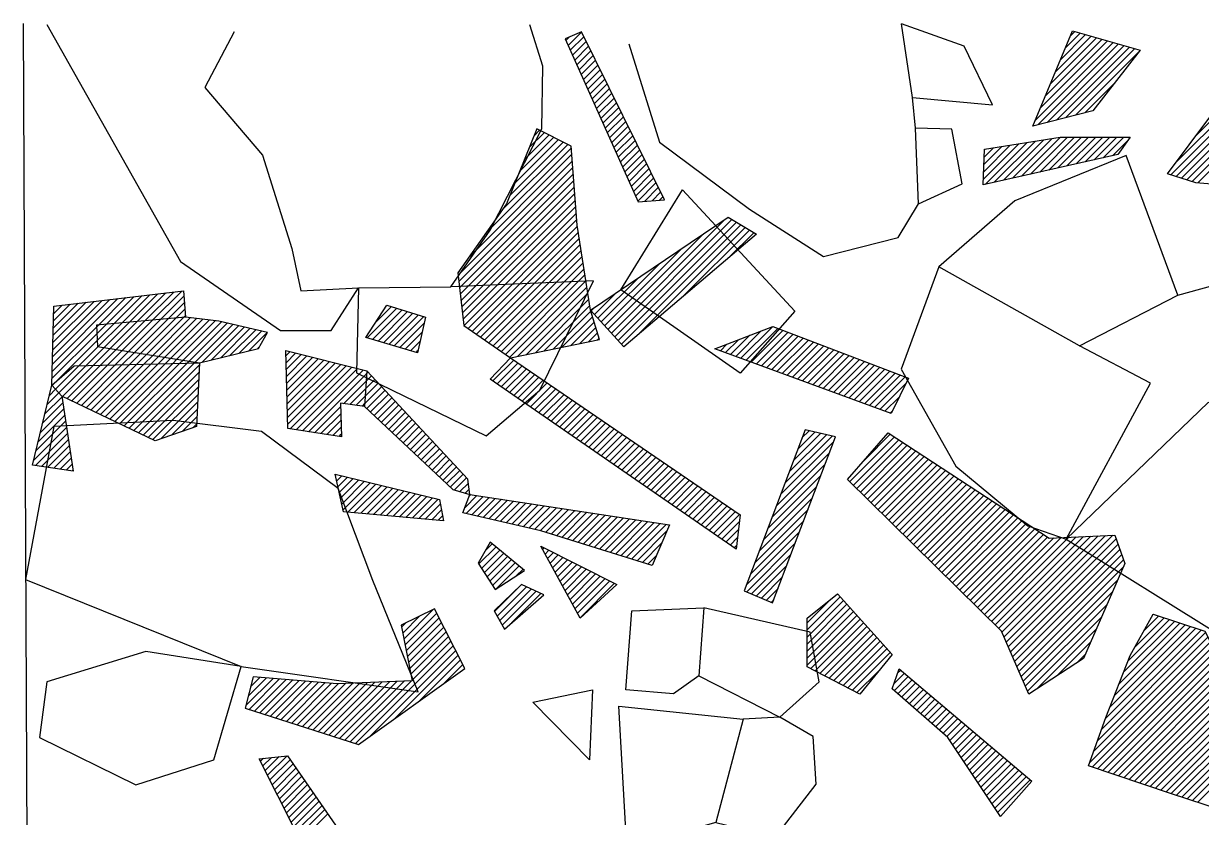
# Model space of a CAD drawing. Header units: metres. Extents: x -3.89 to -2.45, y -19 to -15.4.
# Drawn here: x -3.856 to -3.264, y -15.804 to -15.405 of the extents above; entities that cross this region are included whole.
import ezdxf

# ---------------------------------------------------------------- set-up
doc = ezdxf.new("R2010")
doc.units = ezdxf.units.M
doc.header["$LTSCALE"] = 25
doc.header["$MEASUREMENT"] = 0
doc.linetypes.add('STRICHPUNKTX2', pattern=[2, 1, -0.5, 0, -0.5])
doc.layers.get('0').update_dxf_attribs({"linetype": 'CONTINUOUS'})
for name, color, linetype in [('GRABUNGSGRENZE', 3, 'STRICHPUNKTX2'), ('KNOCHEN', 2, 'CONTINUOUS'), ('KNOCHENSCHRAFF', 2, 'CONTINUOUS'), ('STEINE', 4, 'CONTINUOUS')]:
    doc.layers.add(name, color=color, linetype=linetype)

# ---------------------------------------------------------------- blocks, each defined once
blk = doc.blocks.new('*X3')
at = {"color": 0}
for p, q in [((-384.173, -1557.617), (-380.877, -1554.321)), ((-384.163, -1557.254), (-381.278, -1554.368)), ((-384.154, -1556.891), (-381.678, -1554.415)), ((-384.145, -1556.528), (-382.078, -1554.461)), ((-381.858, -1555.655), (-380.477, -1554.274)), ((-381.469, -1555.62), (-380.076, -1554.227)), ((-381.08, -1555.584), (-379.676, -1554.18)), ((-380.691, -1555.549), (-379.276, -1554.134)), ((-380.302, -1555.514), (-378.875, -1554.087)), ((-379.914, -1555.479), (-378.475, -1554.04)), ((-379.525, -1555.443), (-378.074, -1553.993)), ((-379.136, -1555.408), (-377.674, -1553.946)), ((-378.747, -1555.373), (-377.567, -1554.193)), ((-384.135, -1556.165), (-382.479, -1554.508)), ((-384.126, -1555.802), (-382.879, -1554.555)), ((-384.117, -1555.439), (-383.279, -1554.602)), ((-384.107, -1555.076), (-383.68, -1554.649)), ((-384.098, -1554.713), (-384.08, -1554.696)), ((-378.358, -1555.338), (-377.542, -1554.521)), ((-377.97, -1555.302), (-377.517, -1554.85)), ((-381.957, -1555.754), (-381.858, -1555.655)), ((-381.941, -1556.092), (-381.469, -1555.62)), ((-381.925, -1556.429), (-381.08, -1555.584)), ((-381.88, -1556.737), (-380.691, -1555.549)), ((-381.574, -1556.786), (-380.302, -1555.514)), ((-381.269, -1556.834), (-379.914, -1555.479)), ((-380.964, -1556.883), (-379.525, -1555.443)), ((-380.659, -1556.931), (-379.136, -1555.408)), ((-380.354, -1556.979), (-378.747, -1555.373)), ((-380.049, -1557.028), (-378.358, -1555.338)), ((-379.744, -1557.076), (-377.97, -1555.302)), ((-379.438, -1557.125), (-377.581, -1555.267)), ((-379.133, -1557.173), (-377.247, -1555.287)), ((-378.828, -1557.222), (-376.932, -1555.326)), ((-378.523, -1557.27), (-376.617, -1555.364)), ((-378.218, -1557.318), (-376.302, -1555.402)), ((-377.913, -1557.367), (-375.986, -1555.44)), ((-377.608, -1557.415), (-375.683, -1555.491)), ((-377.581, -1555.267), (-377.492, -1555.178)), ((-377.302, -1557.464), (-375.395, -1555.557)), ((-376.997, -1557.512), (-375.108, -1555.623)), ((-384.192, -1558.342), (-381.941, -1556.092)), ((-384.182, -1557.98), (-381.957, -1555.754)), ((-376.649, -1557.517), (-374.82, -1555.689)), ((-376.183, -1557.405), (-374.533, -1555.755)), ((-375.717, -1557.293), (-374.245, -1555.821)), ((-375.251, -1557.18), (-373.958, -1555.887)), ((-374.785, -1557.068), (-373.67, -1555.953)), ((-374.319, -1556.956), (-373.382, -1556.018)), ((-383.911, -1558.415), (-381.925, -1556.429)), ((-382.835, -1557.693), (-381.88, -1556.737)), ((-382.473, -1557.684), (-381.574, -1556.786)), ((-382.11, -1557.675), (-381.269, -1556.834)), ((-373.854, -1556.843), (-373.794, -1556.784)), ((-381.748, -1557.667), (-380.964, -1556.883)), ((-381.386, -1557.658), (-380.659, -1556.931)), ((-381.024, -1557.649), (-380.354, -1556.979)), ((-380.661, -1557.641), (-380.049, -1557.028)), ((-380.299, -1557.632), (-379.744, -1557.076)), ((-379.937, -1557.623), (-379.438, -1557.125)), ((-379.575, -1557.615), (-379.133, -1557.173)), ((-379.212, -1557.606), (-378.828, -1557.222)), ((-378.85, -1557.597), (-378.523, -1557.27)), ((-378.488, -1557.589), (-378.218, -1557.318)), ((-378.126, -1557.58), (-377.913, -1557.367)), ((-377.763, -1557.571), (-377.608, -1557.415)), ((-372.444, -1557.201), (-372.235, -1556.992)), ((-372.435, -1557.546), (-371.952, -1557.063)), ((-372.426, -1557.89), (-371.669, -1557.134)), ((-372.417, -1558.235), (-371.386, -1557.204)), ((-372.408, -1558.58), (-371.103, -1557.275)), ((-372.399, -1558.924), (-370.821, -1557.346)), ((-372.39, -1559.269), (-370.538, -1557.417)), ((-384.013, -1558.871), (-382.835, -1557.693)), ((-383.844, -1559.056), (-382.473, -1557.684)), ((-383.67, -1559.235), (-382.11, -1557.675)), ((-383.431, -1559.349), (-381.748, -1557.667)), ((-383.191, -1559.464), (-381.386, -1557.658)), ((-382.952, -1559.578), (-381.024, -1557.649)), ((-382.713, -1559.692), (-380.661, -1557.641)), ((-382.474, -1559.807), (-380.299, -1557.632)), ((-382.235, -1559.921), (-379.937, -1557.623)), ((-381.996, -1560.036), (-379.575, -1557.615)), ((-381.757, -1560.15), (-379.212, -1557.606)), ((-381.518, -1560.265), (-378.85, -1557.597)), ((-381.278, -1560.379), (-378.488, -1557.589)), ((-381.039, -1560.493), (-378.126, -1557.58)), ((-380.8, -1560.608), (-377.763, -1557.571)), ((-380.561, -1560.722), (-377.401, -1557.562)), ((-380.322, -1560.837), (-377.039, -1557.554)), ((-380.083, -1560.951), (-376.779, -1557.647)), ((-379.844, -1561.066), (-376.796, -1558.018)), ((-377.401, -1557.562), (-377.302, -1557.464)), ((-377.039, -1557.554), (-376.997, -1557.512)), ((-372.381, -1559.614), (-370.255, -1557.487)), ((-372.373, -1559.958), (-369.972, -1557.558)), ((-372.364, -1560.303), (-369.689, -1557.629)), ((-372.355, -1560.648), (-369.407, -1557.7)), ((-372.227, -1560.873), (-369.124, -1557.77)), ((-371.919, -1560.919), (-368.841, -1557.841)), ((-371.612, -1560.966), (-368.558, -1557.912)), ((-368.39, -1558.097), (-368.318, -1558.025)), ((-384.181, -1558.686), (-383.911, -1558.415)), ((-379.605, -1561.18), (-376.814, -1558.39)), ((-371.305, -1561.012), (-368.39, -1558.097)), ((-369.543, -1559.604), (-368.411, -1558.472)), ((-368.454, -1559.222), (-367.805, -1558.573)), ((-368.433, -1558.847), (-367.976, -1558.39)), ((-368.411, -1558.472), (-368.147, -1558.208)), ((-384.437, -1559.648), (-383.844, -1559.056)), ((-384.325, -1559.183), (-384.013, -1558.871)), ((-384.213, -1558.717), (-384.181, -1558.686)), ((-379.365, -1561.294), (-376.832, -1558.761)), ((-379.126, -1561.409), (-376.85, -1559.132)), ((-369.229, -1559.643), (-368.433, -1558.847)), ((-368.476, -1559.597), (-367.635, -1558.756)), ((-368.369, -1559.844), (-367.464, -1558.939)), ((-368.187, -1560.016), (-367.293, -1559.121)), ((-384.661, -1560.58), (-383.642, -1559.56)), ((-384.549, -1560.114), (-383.687, -1559.252)), ((-378.731, -1561.367), (-376.867, -1559.503)), ((-370.998, -1561.059), (-369.699, -1559.76)), ((-368.915, -1559.682), (-368.454, -1559.222)), ((-368.6, -1559.722), (-368.476, -1559.597)), ((-368.005, -1560.187), (-367.122, -1559.304)), ((-367.823, -1560.359), (-366.951, -1559.487)), ((-367.641, -1560.531), (-366.781, -1559.67)), ((-384.885, -1561.511), (-383.55, -1560.176)), ((-384.773, -1561.045), (-383.596, -1559.868)), ((-378.195, -1561.184), (-376.885, -1559.875)), ((-377.658, -1561.001), (-376.903, -1560.246)), ((-370.691, -1561.105), (-369.689, -1560.103)), ((-367.459, -1560.702), (-366.61, -1559.853)), ((-367.277, -1560.874), (-366.439, -1560.035)), ((-367.096, -1561.045), (-366.268, -1560.218)), ((-366.914, -1561.217), (-366.098, -1560.401)), ((-385.109, -1562.442), (-383.459, -1560.792)), ((-384.997, -1561.976), (-383.505, -1560.484)), ((-377.121, -1560.818), (-376.921, -1560.617)), ((-370.384, -1561.152), (-369.678, -1560.446)), ((-370.077, -1561.198), (-369.668, -1560.789)), ((-366.732, -1561.388), (-365.927, -1560.584)), ((-366.55, -1561.56), (-365.756, -1560.767)), ((-366.368, -1561.732), (-365.585, -1560.949)), ((-385.019, -1562.705), (-383.413, -1561.1)), ((-384.711, -1562.751), (-383.367, -1561.407)), ((-369.77, -1561.244), (-369.658, -1561.133)), ((-366.186, -1561.903), (-365.415, -1561.132)), ((-366.004, -1562.075), (-365.244, -1561.315)), ((-365.822, -1562.246), (-365.073, -1561.498)), ((-384.404, -1562.797), (-383.322, -1561.715)), ((-384.097, -1562.844), (-383.276, -1562.023)), ((-365.64, -1562.418), (-364.902, -1561.681)), ((-365.458, -1562.59), (-364.732, -1561.863)), ((-365.276, -1562.761), (-364.561, -1562.046)), ((-383.789, -1562.89), (-383.23, -1562.331)), ((-383.482, -1562.936), (-383.185, -1562.639)), ((-365.094, -1562.933), (-364.39, -1562.229)), ((-364.912, -1563.104), (-364.219, -1562.412)), ((-364.73, -1563.276), (-364.049, -1562.595)), ((-383.174, -1562.982), (-383.139, -1562.947)), ((-369.949, -1563.192), (-369.913, -1563.155)), ((-369.886, -1563.483), (-369.628, -1563.224)), ((-369.824, -1563.773), (-369.344, -1563.293)), ((-369.761, -1564.064), (-369.059, -1563.363)), ((-364.548, -1563.448), (-363.878, -1562.777)), ((-364.366, -1563.619), (-363.707, -1562.96)), ((-364.184, -1563.791), (-363.536, -1563.143)), ((-363.973, -1563.933), (-363.366, -1563.326)), ((-369.698, -1564.355), (-368.775, -1563.432)), ((-369.635, -1564.646), (-368.49, -1563.501)), ((-369.572, -1564.936), (-368.206, -1563.57)), ((-369.329, -1565.046), (-367.921, -1563.639)), ((-369.005, -1565.076), (-367.637, -1563.708)), ((-368.681, -1565.105), (-367.352, -1563.777)), ((-368.357, -1565.135), (-367.068, -1563.846)), ((-368.033, -1565.164), (-366.784, -1563.915)), ((-363.7, -1564.014), (-363.272, -1563.586)), ((-363.427, -1564.094), (-363.23, -1563.898)), ((-367.709, -1565.194), (-366.499, -1563.984)), ((-367.385, -1565.223), (-366.215, -1564.054)), ((-367.06, -1565.253), (-365.93, -1564.123)), ((-366.736, -1565.282), (-365.646, -1564.192)), ((-366.412, -1565.312), (-365.361, -1564.261)), ((-366.088, -1565.342), (-365.077, -1564.33)), ((-365.764, -1565.371), (-364.792, -1564.399)), ((-363.454, -1564.829), (-362.842, -1564.216)), ((-363.388, -1565.116), (-362.535, -1564.263)), ((-363.229, -1564.25), (-363.149, -1564.17)), ((-363.102, -1565.183), (-362.228, -1564.31)), ((-362.815, -1565.25), (-361.922, -1564.357)), ((-362.529, -1565.317), (-361.615, -1564.404)), ((-362.242, -1565.384), (-361.308, -1564.45)), ((-361.956, -1565.451), (-361.001, -1564.497)), ((-361.669, -1565.518), (-360.695, -1564.544)), ((-365.44, -1565.401), (-364.679, -1564.639)), ((-365.116, -1565.43), (-364.622, -1564.936)), ((-361.383, -1565.585), (-360.388, -1564.591)), ((-361.096, -1565.652), (-360.081, -1564.637)), ((-360.81, -1565.72), (-359.774, -1564.684)), ((-360.523, -1565.787), (-359.467, -1564.731)), ((-360.237, -1565.854), (-359.161, -1564.778)), ((-359.95, -1565.921), (-358.854, -1564.825)), ((-359.664, -1565.988), (-358.547, -1564.871)), ((-359.392, -1566.07), (-358.24, -1564.918)), ((-359.122, -1566.153), (-357.934, -1564.965)), ((-358.852, -1566.237), (-357.627, -1565.012)), ((-358.582, -1566.32), (-357.32, -1565.058)), ((-358.312, -1566.404), (-357.013, -1565.105)), ((-364.792, -1565.46), (-364.566, -1565.233)), ((-358.042, -1566.487), (-356.707, -1565.152)), ((-357.772, -1566.571), (-356.4, -1565.199)), ((-357.502, -1566.654), (-356.093, -1565.246)), ((-357.232, -1566.738), (-355.786, -1565.292)), ((-356.962, -1566.821), (-355.479, -1565.339)), ((-356.692, -1566.905), (-355.173, -1565.386)), ((-356.422, -1566.988), (-354.866, -1565.433)), ((-356.152, -1567.072), (-354.559, -1565.48)), ((-355.882, -1567.155), (-354.252, -1565.526)), ((-355.611, -1567.239), (-353.946, -1565.573)), ((-355.341, -1567.322), (-353.639, -1565.62)), ((-355.071, -1567.406), (-353.332, -1565.667)), ((-354.801, -1567.49), (-353.303, -1565.992)), ((-362.758, -1567.668), (-361.885, -1566.795)), ((-362.42, -1566.977), (-362.079, -1566.635)), ((-359.542, -1566.927), (-359.461, -1566.846)), ((-354.531, -1567.573), (-353.565, -1566.607)), ((-362.618, -1567.882), (-361.691, -1566.955)), ((-362.479, -1568.096), (-361.497, -1567.114)), ((-362.339, -1568.31), (-361.303, -1567.274)), ((-362.199, -1568.523), (-361.11, -1567.434)), ((-359.417, -1567.155), (-359.226, -1566.965)), ((-359.291, -1567.383), (-358.992, -1567.084)), ((-359.166, -1567.612), (-358.757, -1567.202)), ((-359.041, -1567.84), (-358.522, -1567.321)), ((-358.916, -1568.068), (-358.288, -1567.44)), ((-354.261, -1567.657), (-353.827, -1567.222)), ((-362.06, -1568.737), (-360.916, -1567.593)), ((-361.89, -1568.921), (-360.722, -1567.753)), ((-360.866, -1568.25), (-360.528, -1567.913)), ((-358.79, -1568.296), (-358.053, -1567.559)), ((-358.665, -1568.525), (-357.819, -1567.678)), ((-358.54, -1568.753), (-357.584, -1567.797)), ((-358.414, -1568.981), (-357.349, -1567.916)), ((-358.289, -1569.209), (-357.115, -1568.035)), ((-358.164, -1569.438), (-356.88, -1568.154)), ((-358.038, -1569.666), (-356.645, -1568.273)), ((-357.913, -1569.894), (-356.411, -1568.392)), ((-357.788, -1570.122), (-356.176, -1568.511)), ((-357.662, -1570.351), (-355.942, -1568.63)), ((-361.956, -1570.048), (-360.599, -1568.691)), ((-361.83, -1570.275), (-360.356, -1568.802)), ((-361.703, -1570.502), (-360.113, -1568.912)), ((-361.577, -1570.73), (-359.87, -1569.023)), ((-361.112, -1570.618), (-359.627, -1569.133)), ((-366.574, -1571.13), (-365.707, -1570.264)), ((-366.515, -1571.425), (-365.021, -1569.931)), ((-366.456, -1571.72), (-364.865, -1570.129)), ((-366.397, -1572.014), (-364.746, -1570.363)), ((-366.633, -1570.835), (-366.393, -1570.596)), ((-366.338, -1572.309), (-364.627, -1570.597)), ((-366.279, -1572.604), (-364.508, -1570.832)), ((-366.221, -1572.898), (-364.389, -1571.066)), ((-366.162, -1573.193), (-364.269, -1571.301)), ((-366.103, -1573.488), (-364.15, -1571.535)), ((-368.939, -1576.677), (-364.031, -1571.77)), ((-368.232, -1576.324), (-363.912, -1572.004)), ((-366.996, -1575.442), (-363.793, -1572.238)), ((-365.76, -1574.559), (-363.674, -1572.473)), ((-364.524, -1573.677), (-363.555, -1572.707)), ((-374.458, -1574.771), (-373.086, -1573.4)), ((-374.335, -1574.295), (-373.412, -1573.372)), ((-374.211, -1573.818), (-373.738, -1573.344)), ((-374.088, -1573.341), (-374.064, -1573.317)), ((-374.289, -1574.956), (-372.76, -1573.427)), ((-374.021, -1575.042), (-372.434, -1573.455)), ((-373.754, -1575.128), (-372.108, -1573.482)), ((-373.486, -1575.214), (-371.782, -1573.51)), ((-373.219, -1575.3), (-371.456, -1573.537)), ((-372.951, -1575.387), (-371.13, -1573.565)), ((-372.684, -1575.473), (-370.804, -1573.593)), ((-372.416, -1575.559), (-370.478, -1573.62)), ((-372.149, -1575.645), (-370.152, -1573.648)), ((-371.881, -1575.731), (-369.821, -1573.671)), ((-371.614, -1575.817), (-369.453, -1573.656)), ((-371.346, -1575.903), (-369.085, -1573.641)), ((-371.079, -1575.989), (-368.716, -1573.626)), ((-370.811, -1576.075), (-368.348, -1573.611)), ((-370.544, -1576.161), (-367.979, -1573.596)), ((-370.276, -1576.247), (-367.611, -1573.582)), ((-370.009, -1576.333), (-367.243, -1573.567)), ((-369.741, -1576.419), (-366.874, -1573.552)), ((-369.474, -1576.505), (-366.506, -1573.537)), ((-369.206, -1576.591), (-366.137, -1573.522)), ((-373.713, -1577.563), (-373.563, -1577.412)), ((-373.595, -1577.798), (-373.167, -1577.37)), ((-373.477, -1578.033), (-372.771, -1577.328)), ((-373.358, -1578.268), (-372.375, -1577.285)), ((-373.24, -1578.503), (-372.217, -1577.48)), ((-373.122, -1578.739), (-372.072, -1577.689)), ((-373.003, -1578.974), (-371.928, -1577.898)), ((-372.885, -1579.209), (-371.783, -1578.107)), ((-372.767, -1579.444), (-371.639, -1578.316)), ((-372.648, -1579.679), (-371.494, -1578.526)), ((-372.53, -1579.915), (-371.35, -1578.735)), ((-372.412, -1580.15), (-371.205, -1578.944)), ((-372.293, -1580.385), (-371.061, -1579.153)), ((-372.175, -1580.62), (-370.916, -1579.362)), ((-372.056, -1580.856), (-370.772, -1579.571)), ((-371.938, -1581.091), (-370.627, -1579.78)), ((-371.82, -1581.326), (-370.483, -1579.989)), ((-371.701, -1581.561), (-370.338, -1580.198))]:
    blk.add_line(p, q, dxfattribs=at)
blk = doc.blocks.new('*X4')
at = {"color": 0}
for p, q in [((-358.371, -1541.361), (-358.19, -1541.18)), ((-358.262, -1541.605), (-357.589, -1540.932)), ((-358.152, -1541.849), (-357.472, -1541.169)), ((-358.043, -1542.094), (-357.355, -1541.405)), ((-357.934, -1542.338), (-357.238, -1541.642)), ((-357.825, -1542.582), (-357.121, -1541.879)), ((-357.716, -1542.827), (-357.005, -1542.116)), ((-357.606, -1543.071), (-356.888, -1542.352)), ((-357.497, -1543.315), (-356.771, -1542.589)), ((-357.388, -1543.56), (-356.654, -1542.826)), ((-357.279, -1543.804), (-356.537, -1543.062)), ((-357.17, -1544.048), (-356.42, -1543.299)), ((-357.06, -1544.293), (-356.303, -1543.536)), ((-356.951, -1544.537), (-356.187, -1543.772)), ((-356.842, -1544.781), (-356.07, -1544.009)), ((-356.733, -1545.026), (-355.953, -1544.246)), ((-356.624, -1545.27), (-355.836, -1544.483)), ((-356.514, -1545.514), (-355.719, -1544.719)), ((-356.405, -1545.759), (-355.602, -1544.956)), ((-356.296, -1546.003), (-355.485, -1545.193)), ((-356.187, -1546.247), (-355.369, -1545.429)), ((-360.456, -1547.335), (-359.227, -1546.106)), ((-360.214, -1546.74), (-359.463, -1545.988)), ((-359.973, -1546.145), (-359.698, -1545.87)), ((-356.078, -1546.492), (-355.252, -1545.666)), ((-355.968, -1546.736), (-355.135, -1545.903)), ((-355.859, -1546.98), (-355.018, -1546.139)), ((-362.423, -1551.069), (-358.099, -1546.745)), ((-361.573, -1549.866), (-358.284, -1546.577)), ((-361.18, -1549.119), (-358.52, -1546.459)), ((-360.938, -1548.524), (-358.756, -1546.341)), ((-360.697, -1547.929), (-358.991, -1546.224)), ((-355.75, -1547.225), (-354.901, -1546.376)), ((-355.641, -1547.469), (-354.784, -1546.613)), ((-363.273, -1552.273), (-358.074, -1547.074)), ((-355.531, -1547.714), (-354.667, -1546.849)), ((-355.422, -1547.958), (-354.551, -1547.086)), ((-355.313, -1548.202), (-354.434, -1547.323)), ((-363.789, -1553.143), (-358.049, -1547.402)), ((-363.753, -1553.46), (-358.023, -1547.731)), ((-355.204, -1548.447), (-354.317, -1547.56)), ((-355.095, -1548.691), (-354.2, -1547.796)), ((-363.716, -1553.777), (-357.998, -1548.059)), ((-363.68, -1554.094), (-357.973, -1548.387)), ((-354.985, -1548.935), (-354.083, -1548.033)), ((-354.876, -1549.18), (-353.966, -1548.27)), ((-354.767, -1549.424), (-353.849, -1548.506)), ((-363.643, -1554.411), (-357.948, -1548.716)), ((-363.607, -1554.728), (-357.923, -1549.044)), ((-354.43, -1549.441), (-353.733, -1548.743)), ((-354.047, -1549.411), (-353.616, -1548.98)), ((-363.57, -1555.045), (-357.897, -1549.372)), ((-363.534, -1555.362), (-357.872, -1549.701)), ((-353.664, -1549.382), (-353.499, -1549.216)), ((-363.491, -1555.673), (-357.847, -1550.029)), ((-356.091, -1556.052), (-350.367, -1550.327)), ((-355.922, -1556.236), (-350.031, -1550.345)), ((-363.283, -1555.818), (-357.822, -1550.357)), ((-363.074, -1555.963), (-357.793, -1550.682)), ((-355.753, -1556.421), (-349.811, -1550.479)), ((-355.584, -1556.605), (-349.591, -1550.612)), ((-354.819, -1556.194), (-349.371, -1550.746)), ((-352.509, -1554.237), (-349.151, -1550.879)), ((-362.866, -1556.109), (-357.746, -1550.989)), ((-362.657, -1556.254), (-357.699, -1551.295)), ((-356.26, -1555.867), (-351.458, -1551.065)), ((-350.199, -1552.281), (-348.931, -1551.013)), ((-362.449, -1556.399), (-357.651, -1551.601)), ((-362.24, -1556.544), (-357.604, -1551.907)), ((-356.43, -1555.683), (-352.55, -1551.803)), ((-362.032, -1556.689), (-357.557, -1552.213)), ((-361.824, -1556.834), (-357.509, -1552.52)), ((-356.599, -1555.498), (-353.642, -1552.541)), ((-361.615, -1556.979), (-357.462, -1552.826)), ((-361.407, -1557.124), (-357.415, -1553.132)), ((-356.768, -1555.314), (-354.733, -1553.279)), ((-361.198, -1557.269), (-357.367, -1553.438)), ((-360.798, -1557.223), (-357.32, -1553.745)), ((-360.354, -1557.132), (-357.273, -1554.051)), ((-359.909, -1557.041), (-357.225, -1554.357)), ((-356.937, -1555.129), (-355.825, -1554.018)), ((-368.36, -1556.299), (-366.868, -1554.807)), ((-368.086, -1556.379), (-366.599, -1554.892)), ((-367.936, -1555.521), (-367.136, -1554.722)), ((-367.813, -1556.46), (-366.33, -1554.977)), ((-367.54, -1556.54), (-366.062, -1555.062)), ((-359.465, -1556.95), (-357.178, -1554.663)), ((-359.021, -1556.86), (-357.123, -1554.962)), ((-357.106, -1554.945), (-356.917, -1554.756)), ((-367.267, -1556.621), (-365.793, -1555.147)), ((-366.994, -1556.701), (-365.524, -1555.232)), ((-366.721, -1556.781), (-365.499, -1555.56)), ((-358.576, -1556.769), (-357.04, -1555.232)), ((-358.132, -1556.678), (-356.956, -1555.502)), ((-366.448, -1556.862), (-365.604, -1556.019)), ((-357.688, -1556.587), (-356.872, -1555.772)), ((-357.243, -1556.497), (-356.788, -1556.042)), ((-350.099, -1557.13), (-349.135, -1556.166)), ((-349.841, -1557.225), (-348.559, -1555.944)), ((-349.582, -1557.32), (-347.985, -1555.723)), ((-349.324, -1557.416), (-347.729, -1555.82)), ((-349.065, -1557.511), (-347.473, -1555.918)), ((-348.807, -1557.606), (-347.216, -1556.016)), ((-348.548, -1557.701), (-346.96, -1556.113)), ((-348.29, -1557.796), (-346.704, -1556.211)), ((-366.174, -1556.942), (-365.709, -1556.477)), ((-356.799, -1556.406), (-356.705, -1556.311)), ((-350.874, -1556.845), (-350.861, -1556.832)), ((-350.616, -1556.94), (-350.286, -1556.61)), ((-350.357, -1557.035), (-349.71, -1556.388)), ((-348.031, -1557.891), (-346.448, -1556.308)), ((-347.773, -1557.986), (-346.192, -1556.406)), ((-347.515, -1558.081), (-345.936, -1556.503)), ((-347.256, -1558.177), (-345.68, -1556.601)), ((-346.998, -1558.272), (-345.424, -1556.698)), ((-346.739, -1558.367), (-345.168, -1556.796)), ((-365.901, -1557.023), (-365.814, -1556.935)), ((-362.037, -1558.461), (-360.988, -1557.413)), ((-346.481, -1558.462), (-344.912, -1556.893)), ((-346.222, -1558.557), (-344.656, -1556.991)), ((-345.964, -1558.652), (-344.4, -1557.088)), ((-345.706, -1558.747), (-344.144, -1557.186)), ((-345.447, -1558.842), (-343.888, -1557.283)), ((-345.189, -1558.938), (-343.632, -1557.381)), ((-361.828, -1558.606), (-360.778, -1557.557)), ((-361.619, -1558.75), (-360.568, -1557.7)), ((-361.41, -1558.895), (-360.358, -1557.844)), ((-361.201, -1559.039), (-360.148, -1557.987)), ((-344.93, -1559.033), (-343.376, -1557.478)), ((-344.672, -1559.128), (-343.12, -1557.576)), ((-344.413, -1559.223), (-342.864, -1557.673)), ((-344.155, -1559.318), (-342.608, -1557.771)), ((-343.897, -1559.413), (-342.352, -1557.868)), ((-343.638, -1559.508), (-342.096, -1557.966)), ((-360.992, -1559.184), (-359.938, -1558.131)), ((-360.783, -1559.329), (-359.728, -1558.274)), ((-360.574, -1559.473), (-359.518, -1558.418)), ((-360.365, -1559.618), (-359.308, -1558.561)), ((-343.38, -1559.603), (-341.84, -1558.063)), ((-343.121, -1559.698), (-341.584, -1558.161)), ((-342.863, -1559.794), (-341.328, -1558.258)), ((-342.604, -1559.889), (-341.299, -1558.584)), ((-360.156, -1559.762), (-359.098, -1558.705)), ((-359.947, -1559.907), (-358.888, -1558.848)), ((-359.738, -1560.051), (-358.678, -1558.992)), ((-359.529, -1560.196), (-358.468, -1559.135)), ((-359.32, -1560.34), (-358.258, -1559.279)), ((-359.111, -1560.485), (-358.048, -1559.422)), ((-358.902, -1560.63), (-357.838, -1559.566)), ((-358.693, -1560.774), (-357.628, -1559.709)), ((-342.346, -1559.984), (-341.634, -1559.271)), ((-358.484, -1560.919), (-357.417, -1559.853)), ((-358.275, -1561.063), (-357.207, -1559.996)), ((-358.066, -1561.208), (-356.997, -1560.14)), ((-357.857, -1561.352), (-356.787, -1560.283)), ((-342.088, -1560.079), (-341.968, -1559.959)), ((-357.648, -1561.497), (-356.577, -1560.427)), ((-357.439, -1561.642), (-356.367, -1560.57)), ((-357.23, -1561.786), (-356.157, -1560.714)), ((-357.021, -1561.931), (-355.947, -1560.857)), ((-346.515, -1561.324), (-346.15, -1560.96)), ((-356.812, -1562.075), (-355.737, -1561.001)), ((-356.603, -1562.22), (-355.527, -1561.144)), ((-356.394, -1562.364), (-355.317, -1561.288)), ((-356.185, -1562.509), (-355.107, -1561.431)), ((-355.976, -1562.653), (-354.897, -1561.575)), ((-347.587, -1564.165), (-344.92, -1561.497)), ((-347.373, -1563.597), (-345.004, -1561.227)), ((-347.158, -1563.029), (-345.29, -1561.161)), ((-346.944, -1562.461), (-345.577, -1561.094)), ((-346.729, -1561.892), (-345.864, -1561.027)), ((-344.11, -1563.516), (-341.868, -1561.274)), ((-343.932, -1563.691), (-341.655, -1561.414)), ((-343.754, -1563.867), (-341.441, -1561.554)), ((-343.364, -1562.416), (-342.082, -1561.134)), ((-355.767, -1562.798), (-354.687, -1561.718)), ((-355.558, -1562.943), (-354.477, -1561.862)), ((-355.349, -1563.087), (-354.267, -1562.005)), ((-355.14, -1563.232), (-354.057, -1562.149)), ((-347.802, -1564.733), (-345.135, -1562.066)), ((-343.576, -1564.042), (-341.227, -1561.693)), ((-343.398, -1564.218), (-341.013, -1561.833)), ((-343.22, -1564.394), (-340.8, -1561.973)), ((-343.042, -1564.569), (-340.586, -1562.113)), ((-354.931, -1563.376), (-353.847, -1562.292)), ((-354.722, -1563.521), (-353.636, -1562.436)), ((-354.513, -1563.665), (-353.426, -1562.579)), ((-354.304, -1563.81), (-353.216, -1562.722)), ((-348.016, -1565.301), (-345.35, -1562.635)), ((-342.865, -1564.745), (-340.372, -1562.253)), ((-342.687, -1564.921), (-340.159, -1562.393)), ((-342.509, -1565.096), (-339.945, -1562.533)), ((-342.331, -1565.272), (-339.731, -1562.672)), ((-354.095, -1563.954), (-353.006, -1562.866)), ((-353.886, -1564.099), (-352.796, -1563.009)), ((-353.677, -1564.244), (-352.586, -1563.153)), ((-353.468, -1564.388), (-352.376, -1563.296)), ((-348.231, -1565.869), (-345.565, -1563.203)), ((-342.153, -1565.448), (-339.517, -1562.812)), ((-341.975, -1565.623), (-339.304, -1562.952)), ((-341.797, -1565.799), (-339.09, -1563.092)), ((-341.619, -1565.975), (-338.876, -1563.232)), ((-353.259, -1564.533), (-352.166, -1563.44)), ((-353.05, -1564.677), (-351.956, -1563.583)), ((-352.841, -1564.822), (-351.746, -1563.727)), ((-352.632, -1564.966), (-351.536, -1563.87)), ((-348.445, -1566.437), (-345.781, -1563.772)), ((-341.441, -1566.15), (-338.663, -1563.372)), ((-341.263, -1566.326), (-338.449, -1563.511)), ((-341.085, -1566.502), (-338.235, -1563.651)), ((-340.908, -1566.677), (-338.022, -1563.791)), ((-340.73, -1566.853), (-337.808, -1563.931)), ((-352.423, -1565.111), (-351.326, -1564.014)), ((-352.214, -1565.255), (-351.116, -1564.157)), ((-352.005, -1565.4), (-350.906, -1564.301)), ((-351.796, -1565.545), (-350.696, -1564.444)), ((-348.66, -1567.005), (-345.996, -1564.341)), ((-340.552, -1567.028), (-337.594, -1564.071)), ((-340.374, -1567.204), (-337.38, -1564.211)), ((-340.196, -1567.38), (-337.167, -1564.351)), ((-340.018, -1567.555), (-336.953, -1564.49)), ((-351.587, -1565.689), (-350.486, -1564.588)), ((-351.378, -1565.834), (-350.276, -1564.731)), ((-351.169, -1565.978), (-350.066, -1564.875)), ((-350.96, -1566.123), (-349.855, -1565.018)), ((-348.874, -1567.573), (-346.211, -1564.909)), ((-339.84, -1567.731), (-336.739, -1564.63)), ((-339.662, -1567.907), (-336.526, -1564.77)), ((-339.484, -1568.082), (-336.312, -1564.91)), ((-339.306, -1568.258), (-336.098, -1565.05)), ((-350.751, -1566.267), (-349.645, -1565.162)), ((-350.542, -1566.412), (-349.655, -1565.525)), ((-349.089, -1568.141), (-346.426, -1565.478)), ((-339.128, -1568.434), (-335.884, -1565.19)), ((-338.951, -1568.609), (-335.671, -1565.329)), ((-338.773, -1568.785), (-335.457, -1565.469)), ((-338.595, -1568.961), (-335.243, -1565.609)), ((-350.333, -1566.556), (-349.703, -1565.926)), ((-349.303, -1568.709), (-346.641, -1566.047)), ((-338.417, -1569.136), (-335.03, -1565.749)), ((-338.239, -1569.312), (-334.816, -1565.889)), ((-338.061, -1569.487), (-334.602, -1566.029)), ((-337.883, -1569.663), (-334.389, -1566.169)), ((-337.705, -1569.839), (-334.175, -1566.308)), ((-337.171, -1570.366), (-333.116, -1566.311)), ((-336.994, -1570.541), (-332.746, -1566.294)), ((-336.816, -1570.717), (-332.375, -1566.277)), ((-336.638, -1570.893), (-332.005, -1566.26)), ((-336.473, -1571.082), (-331.634, -1566.243)), ((-336.366, -1571.328), (-331.264, -1566.226)), ((-336.259, -1571.574), (-330.893, -1566.209)), ((-350.124, -1566.701), (-349.75, -1566.327)), ((-349.915, -1566.846), (-349.797, -1566.728)), ((-349.291, -1569.05), (-346.856, -1566.615)), ((-337.527, -1570.014), (-333.858, -1566.345)), ((-337.349, -1570.19), (-333.487, -1566.328)), ((-336.152, -1571.821), (-330.727, -1566.397)), ((-336.044, -1572.067), (-330.634, -1566.657)), ((-349.043, -1569.156), (-347.071, -1567.184)), ((-335.937, -1572.313), (-330.541, -1566.918)), ((-335.83, -1572.56), (-330.448, -1567.178)), ((-335.723, -1572.806), (-330.355, -1567.439)), ((-348.796, -1569.262), (-347.286, -1567.753)), ((-335.616, -1573.052), (-330.362, -1567.799)), ((-348.548, -1569.368), (-347.502, -1568.321)), ((-335.508, -1573.299), (-330.636, -1568.427)), ((-348.301, -1569.474), (-347.717, -1568.89)), ((-335.401, -1573.545), (-330.91, -1569.054)), ((-348.053, -1569.58), (-347.932, -1569.459)), ((-346.26, -1572.029), (-344.093, -1569.863)), ((-346.259, -1570.968), (-344.595, -1569.304)), ((-346.259, -1570.615), (-345.046, -1569.401)), ((-346.259, -1571.322), (-344.428, -1569.49)), ((-346.259, -1571.676), (-344.26, -1569.676)), ((-335.294, -1573.792), (-331.184, -1569.681)), ((-346.26, -1572.383), (-343.926, -1570.049)), ((-346.26, -1572.736), (-343.758, -1570.235)), ((-346.077, -1572.908), (-343.591, -1570.421)), ((-335.187, -1574.038), (-331.458, -1570.309)), ((-330.141, -1572.528), (-328.055, -1570.442)), ((-329.792, -1571.825), (-328.32, -1570.353)), ((-329.34, -1571.019), (-328.585, -1570.265)), ((-328.888, -1570.214), (-328.85, -1570.176)), ((-345.845, -1573.028), (-343.423, -1570.607)), ((-345.612, -1573.149), (-343.256, -1570.793)), ((-345.379, -1573.27), (-343.088, -1570.979)), ((-334.731, -1573.936), (-331.731, -1570.936)), ((-331.478, -1575.986), (-326.464, -1570.972)), ((-331.284, -1575.438), (-326.73, -1570.884)), ((-331.059, -1574.86), (-326.995, -1570.795)), ((-330.83, -1574.277), (-327.26, -1570.707)), ((-330.6, -1573.694), (-327.525, -1570.619)), ((-330.371, -1573.111), (-327.79, -1570.53)), ((-345.147, -1573.391), (-342.921, -1571.165)), ((-344.914, -1573.512), (-342.754, -1571.352)), ((-344.681, -1573.633), (-342.586, -1571.538)), ((-333.728, -1573.286), (-332.005, -1571.563)), ((-332.06, -1577.629), (-326, -1571.568)), ((-331.866, -1577.081), (-326.119, -1571.334)), ((-331.672, -1576.534), (-326.238, -1571.1)), ((-344.449, -1573.754), (-342.419, -1571.724)), ((-344.216, -1573.875), (-342.251, -1571.91)), ((-343.983, -1573.995), (-342.084, -1572.096)), ((-332.724, -1572.635), (-332.279, -1572.191)), ((-331.939, -1577.861), (-325.88, -1571.803)), ((-331.674, -1577.95), (-325.761, -1572.037)), ((-331.409, -1578.038), (-325.642, -1572.271)), ((-331.144, -1578.126), (-325.522, -1572.505)), ((-330.879, -1578.215), (-325.403, -1572.739)), ((-343.751, -1574.116), (-342.672, -1573.038)), ((-341.898, -1573.678), (-341.363, -1573.143)), ((-341.887, -1574.021), (-341.172, -1573.305)), ((-341.708, -1573.134), (-341.554, -1572.981)), ((-330.613, -1578.303), (-325.284, -1572.974)), ((-330.348, -1578.392), (-325.164, -1573.208)), ((-341.698, -1574.185), (-340.98, -1573.467)), ((-341.509, -1574.35), (-340.789, -1573.63)), ((-341.321, -1574.515), (-340.598, -1573.792)), ((-341.132, -1574.68), (-340.406, -1573.954)), ((-330.083, -1578.48), (-325.045, -1573.442)), ((-329.818, -1578.569), (-324.928, -1573.679)), ((-329.553, -1578.657), (-324.824, -1573.928)), ((-340.943, -1574.845), (-340.215, -1574.116)), ((-340.754, -1575.009), (-340.024, -1574.278)), ((-340.566, -1575.174), (-339.832, -1574.441)), ((-340.377, -1575.339), (-339.641, -1574.603)), ((-329.288, -1578.746), (-324.719, -1574.177)), ((-329.023, -1578.834), (-324.614, -1574.426)), ((-340.188, -1575.504), (-339.45, -1574.765)), ((-339.999, -1575.669), (-339.258, -1574.927)), ((-339.811, -1575.833), (-339.067, -1575.089)), ((-328.758, -1578.922), (-324.51, -1574.674)), ((-328.493, -1579.011), (-324.405, -1574.923)), ((-328.227, -1579.099), (-324.3, -1575.172)), ((-339.622, -1575.998), (-338.875, -1575.252)), ((-339.433, -1576.163), (-338.684, -1575.414)), ((-339.244, -1576.328), (-338.493, -1575.576)), ((-339.09, -1576.526), (-338.301, -1575.738)), ((-327.962, -1579.188), (-324.195, -1575.421)), ((-327.696, -1579.275), (-324.031, -1575.61)), ((-327.43, -1579.363), (-323.786, -1575.719)), ((-338.948, -1576.739), (-338.11, -1575.901)), ((-338.807, -1576.951), (-337.919, -1576.063)), ((-338.665, -1577.163), (-337.727, -1576.225)), ((-327.164, -1579.45), (-323.541, -1575.827)), ((-326.898, -1579.538), (-323.296, -1575.935)), ((-326.632, -1579.625), (-323.05, -1576.044)), ((-338.524, -1577.375), (-337.536, -1576.387)), ((-338.383, -1577.587), (-337.345, -1576.549)), ((-338.241, -1577.799), (-337.153, -1576.712)), ((-338.1, -1578.012), (-336.962, -1576.874)), ((-337.959, -1578.224), (-336.771, -1577.036)), ((-337.817, -1578.436), (-336.579, -1577.198)), ((-337.676, -1578.648), (-336.388, -1577.36)), ((-337.534, -1578.86), (-336.197, -1577.523)), ((-337.393, -1579.073), (-336.005, -1577.685)), ((-337.252, -1579.285), (-335.814, -1577.847)), ((-337.11, -1579.497), (-335.623, -1578.009)), ((-336.969, -1579.709), (-335.431, -1578.171)), ((-336.827, -1579.921), (-335.24, -1578.334)), ((-336.686, -1580.133), (-335.049, -1578.496))]:
    blk.add_line(p, q, dxfattribs=at)
blk = doc.blocks.new('*X5')
at = {"color": 0}
for p, q in [((-334.786, -1545.353), (-330.886, -1541.453)), ((-334.535, -1544.748), (-331.162, -1541.375)), ((-334.284, -1544.144), (-331.437, -1541.297)), ((-334.033, -1543.539), (-331.713, -1541.219)), ((-333.782, -1542.935), (-331.988, -1541.141)), ((-333.531, -1542.33), (-332.263, -1541.062)), ((-333.28, -1541.726), (-332.539, -1540.984)), ((-333.029, -1541.121), (-332.814, -1540.906)), ((-334.674, -1545.595), (-330.611, -1541.531)), ((-334.2, -1545.474), (-330.336, -1541.61)), ((-333.726, -1545.354), (-330.06, -1541.688)), ((-333.252, -1545.233), (-329.785, -1541.766)), ((-332.778, -1545.113), (-329.564, -1541.899)), ((-332.304, -1544.993), (-330.845, -1543.533)), ((-326.685, -1546.091), (-324.357, -1543.763)), ((-327.986, -1548.099), (-323.809, -1543.922)), ((-327.732, -1547.491), (-324.083, -1543.842)), ((-327.718, -1548.185), (-323.535, -1544.002)), ((-327.451, -1548.271), (-323.262, -1544.082)), ((-327.183, -1548.357), (-323.07, -1544.244)), ((-326.916, -1548.443), (-322.878, -1544.405)), ((-326.632, -1548.513), (-322.686, -1544.567)), ((-337.396, -1548.316), (-335.628, -1546.548)), ((-337.386, -1547.952), (-336.049, -1546.616)), ((-337.375, -1547.588), (-336.47, -1546.683)), ((-337.365, -1547.224), (-336.89, -1546.75)), ((-337.309, -1548.583), (-335.207, -1546.481)), ((-336.852, -1548.48), (-334.787, -1546.414)), ((-336.396, -1548.377), (-334.366, -1546.347)), ((-335.94, -1548.274), (-333.945, -1546.28)), ((-335.483, -1548.171), (-333.526, -1546.215)), ((-335.027, -1548.069), (-333.173, -1546.215)), ((-334.57, -1547.966), (-332.82, -1546.215)), ((-334.114, -1547.863), (-332.466, -1546.215)), ((-333.658, -1547.76), (-332.113, -1546.215)), ((-333.201, -1547.657), (-331.759, -1546.215)), ((-332.745, -1547.554), (-331.406, -1546.215)), ((-332.288, -1547.451), (-331.052, -1546.215)), ((-331.832, -1547.349), (-330.699, -1546.215)), ((-331.376, -1547.246), (-330.345, -1546.215)), ((-330.919, -1547.143), (-330.118, -1546.342)), ((-337.354, -1546.86), (-337.311, -1546.817))]:
    blk.add_line(p, q, dxfattribs=at)

msp = doc.modelspace()

# ---------------------------------------------------------------- linework, layer by layer
at = {"layer": 'GRABUNGSGRENZE'}
msp.add_lwpolyline([(-3.8402, -18.99748), (-3.8562, -15.40507)], dxfattribs=at)
at = {"layer": 'KNOCHEN'}
for points in [[(-3.34911, -15.45655), (-3.32927, -15.40874), (-3.29519, -15.41841), (-3.3191, -15.44893), (-3.34911, -15.45655)], [(-3.53426, -15.49364), (-3.57595, -15.4092), (-3.58409, -15.41275), (-3.54749, -15.49465), (-3.53426, -15.49364)], [(-3.28147, -15.48047), (-3.2484, -15.43623), (-3.23264, -15.44081), (-3.19399, -15.47337), (-3.10753, -15.49831), (-3.02259, -15.52223), (-2.96817, -15.5314), (-2.94427, -15.53649), (-2.9402, -15.55073), (-2.95343, -15.54768), (-2.94376, -15.56345), (-2.94987, -15.58227), (-2.96615, -15.58481), (-2.9809, -15.56751), (-3.01599, -15.54766), (-3.06074, -15.53799), (-3.1589, -15.50745), (-3.2123, -15.48964), (-3.26723, -15.48505), (-3.28147, -15.48047)], [(-3.5714, -15.54907), (-3.57801, -15.50634), (-3.58105, -15.46667), (-3.59834, -15.45802), (-3.61361, -15.49565), (-3.63803, -15.53024), (-3.63498, -15.55668), (-3.61159, -15.57297), (-3.61159, -15.57297), (-3.56683, -15.56382), (-3.5714, -15.54907)], [(-3.33538, -15.46215), (-3.30029, -15.46215), (-3.30639, -15.4708), (-3.37404, -15.48604)], [(-3.37404, -15.48604), (-3.37353, -15.46824), (-3.33538, -15.46215)], [(-3.55462, -15.56738), (-3.5714, -15.54907), (-3.50222, -15.50229), (-3.48798, -15.51094), (-3.55462, -15.56738)], [(-3.842, -15.58665), (-3.84097, -15.54698), (-3.77587, -15.53936), (-3.77485, -15.55258)], [(-3.68432, -15.56278), (-3.67364, -15.5465), (-3.65431, -15.55261), (-3.65838, -15.57041), (-3.68432, -15.56278)], [(-3.77485, -15.55258), (-3.81961, -15.55664), (-3.81911, -15.56733), (-3.76774, -15.57547), (-3.73824, -15.56836), (-3.73366, -15.56022), (-3.75807, -15.55462), (-3.77485, -15.55258)], [(-3.50885, -15.56841), (-3.47985, -15.55723), (-3.4117, -15.58318), (-3.42035, -15.60098), (-3.50885, -15.56841)], [(-3.69654, -15.61262), (-3.7235, -15.60854), (-3.7245, -15.56938), (-3.68382, -15.57956), (-3.68484, -15.59736), (-3.69704, -15.59583), (-3.69654, -15.61262)], [(-3.49819, -15.66912), (-3.62176, -15.58364), (-3.61159, -15.57297), (-3.49615, -15.65183), (-3.49819, -15.66912)], [(-3.79013, -15.61463), (-3.83691, -15.59224), (-3.842, -15.58665), (-3.83081, -15.57699), (-3.76774, -15.57547), (-3.76927, -15.60752), (-3.79013, -15.61463)], [(-3.63297, -15.634), (-3.68382, -15.57956), (-3.68484, -15.59736), (-3.6406, -15.63908), (-3.63195, -15.64163), (-3.63297, -15.634)], [(-3.83691, -15.59224), (-3.83133, -15.62988), (-3.85167, -15.62683), (-3.842, -15.58665)], [(-3.47988, -15.69608), (-3.44833, -15.61267), (-3.46359, -15.60911), (-3.49412, -15.68997), (-3.47988, -15.69608)], [(-3.44223, -15.63404), (-3.42188, -15.61065), (-3.34102, -15.66356), (-3.30796, -15.66204), (-3.30288, -15.67628), (-3.32374, -15.72409), (-3.35121, -15.74189), (-3.36494, -15.71035), (-3.44223, -15.63404)], [(-3.69553, -15.65026), (-3.69959, -15.63144), (-3.64721, -15.64416), (-3.64518, -15.65485), (-3.69553, -15.65026)], [(-3.63195, -15.64163), (-3.53175, -15.65691), (-3.54041, -15.67725), (-3.59635, -15.65994), (-3.63551, -15.65078), (-3.63195, -15.64163)], [(-3.62789, -15.67621), (-3.61925, -15.68944), (-3.60449, -15.67978), (-3.62178, -15.66553), (-3.62789, -15.67621)], [(-3.59635, -15.66757), (-3.55821, -15.68691), (-3.57652, -15.70369), (-3.59635, -15.66757)], [(-3.61467, -15.70928), (-3.59483, -15.69199), (-3.60602, -15.6869), (-3.61976, -15.70012), (-3.61467, -15.70928)], [(-3.43615, -15.74187), (-3.4626, -15.72813), (-3.46259, -15.70371), (-3.44733, -15.69151), (-3.41987, -15.72203), (-3.43615, -15.74187)], [(-3.74489, -15.74892), (-3.68793, -15.76724), (-3.63451, -15.72911), (-3.64976, -15.6991), (-3.66655, -15.70723), (-3.66096, -15.73521), (-3.6986, -15.73672), (-3.74082, -15.73315), (-3.74489, -15.74892)], [(-3.06692, -15.87266), (-3.20118, -15.8177), (-3.28002, -15.79175), (-3.32121, -15.778), (-3.31256, -15.75359), (-3.30035, -15.72257), (-3.28864, -15.70172), (-3.2627, -15.71037), (-3.24949, -15.73631), (-3.24135, -15.75564), (-3.15845, -15.79228), (-3.05878, -15.8452), (-3.02419, -15.8625), (-3.06692, -15.87266)], [(-3.41988, -15.73933), (-3.41631, -15.72916), (-3.3497, -15.78563), (-3.36547, -15.80343), (-3.39191, -15.76375), (-3.41988, -15.73933)], [(-3.67982, -15.89237), (-3.70015, -15.84913), (-3.73777, -15.77435), (-3.72353, -15.77283), (-3.6859, -15.82726), (-3.67472, -15.86338), (-3.66252, -15.88016), (-3.67982, -15.89237)]]:
    msp.add_lwpolyline(points, dxfattribs=at)
at = {"layer": 'STEINE'}
for points in [[(-3.8445, -15.40558), (-3.77739, -15.52461), (-3.72704, -15.55921), (-3.70161, -15.55921), (-3.68788, -15.53785)], [(-3.75041, -15.40916), (-3.76516, -15.43713), (-3.73618, -15.47121), (-3.72144, -15.51801), (-3.71687, -15.53937), (-3.68788, -15.53785), (-3.64159, -15.53736), (-3.62175, -15.50888), (-3.5958, -15.45802), (-3.59528, -15.42649), (-3.60189, -15.40563)], [(-3.55205, -15.4153), (-3.5368, -15.46464), (-3.49154, -15.49822), (-3.45441, -15.52214), (-3.41677, -15.51248), (-3.4066, -15.4957), (-3.40812, -15.45755), (-3.40964, -15.44229), (-3.41522, -15.40516)], [(-3.40964, -15.44229), (-3.36946, -15.44586), (-3.38369, -15.41636), (-3.41522, -15.40516)], [(-3.4066, -15.4957), (-3.38472, -15.48553), (-3.3898, -15.45806), (-3.40812, -15.45755)], [(-3.32574, -15.56692), (-3.2764, -15.5415), (-3.30232, -15.47131), (-3.35828, -15.49418), (-3.39643, -15.52724)], [(-3.55614, -15.5389), (-3.52511, -15.48855), (-3.46866, -15.5496), (-3.49613, -15.58062), (-3.55614, -15.5389)], [(-3.2764, -15.5415), (-3.16755, -15.51152)], [(-3.33238, -15.66407), (-3.29014, -15.58575), (-3.32574, -15.56692), (-3.39643, -15.52724), (-3.41526, -15.5786), (-3.38781, -15.62744), (-3.3517, -15.65745), (-3.33238, -15.66407)], [(-3.68788, -15.53785), (-3.6889, -15.58058), (-3.62381, -15.61213), (-3.59684, -15.58924), (-3.56987, -15.53432), (-3.64159, -15.53736)], [(-3.33238, -15.66407), (-3.25558, -15.7119), (-3.24084, -15.72462), (-3.19402, -15.62901), (-3.21283, -15.59899), (-3.26115, -15.59542), (-3.33238, -15.66407)], [(-3.85525, -15.6843), (-3.74692, -15.72807), (-3.65791, -15.7408), (-3.68079, -15.68485), (-3.69807, -15.63856), (-3.73672, -15.61007), (-3.78097, -15.60446), (-3.84099, -15.6075), (-3.85525, -15.6843)], [(-3.55364, -15.73981), (-3.55058, -15.70013), (-3.51447, -15.69862), (-3.51702, -15.73269), (-3.52974, -15.74185), (-3.55364, -15.73981)], [(-3.51702, -15.73269), (-3.47634, -15.75356), (-3.4565, -15.73576), (-3.46107, -15.71084), (-3.51447, -15.69862)], [(-3.84814, -15.76365), (-3.79983, -15.78756), (-3.76066, -15.77486), (-3.74692, -15.72807), (-3.79473, -15.72043), (-3.84458, -15.73567), (-3.84814, -15.76365)], [(-3.57196, -15.7749), (-3.60044, -15.7459), (-3.57043, -15.7398), (-3.57196, -15.7749)], [(-3.55721, -15.74794), (-3.49465, -15.75457), (-3.50839, -15.80645), (-3.55315, -15.81915), (-3.55721, -15.74794)], [(-3.50839, -15.80645), (-3.47838, -15.81357), (-3.45803, -15.78713), (-3.45955, -15.76322), (-3.47634, -15.75356), (-3.49465, -15.75457)]]:
    msp.add_lwpolyline(points, dxfattribs=at)

# ---------------------------------------------------------------- block references
at = {"layer": 'KNOCHENSCHRAFF', "xscale": 0.01, "yscale": 0.01, "zscale": 0.01}
for name in ['*X5', '*X4', '*X3']:
    msp.add_blockref(name, (0, 0), dxfattribs=at)

doc.saveas('drawing.dxf')
